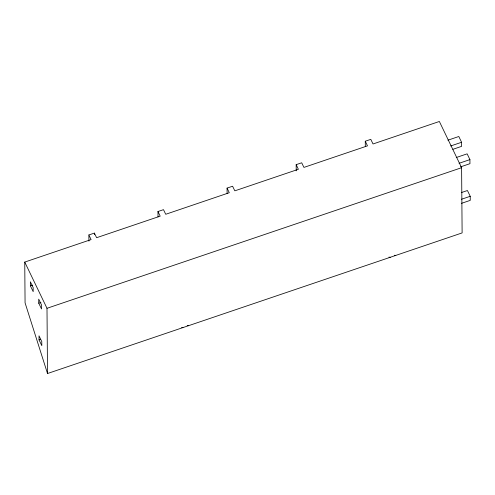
<?xml version="1.0" encoding="UTF-8"?>
<svg xmlns="http://www.w3.org/2000/svg" width="495" height="495" viewBox="0 0 495 495"><rect width="100%" height="100%" fill="white"/><g stroke="black" fill="none" stroke-linecap="round" stroke-linejoin="round"><path stroke-width="0.74" d="M88.865 234.964L94.39 233.089L96.618 237.711L160.188 216.154L157.967 211.532L163.492 209.657L165.72 214.279L229.29 192.716L227.069 188.1L232.594 186.225L234.822 190.841L298.392 169.284L296.171 164.662L301.696 162.787L303.924 167.409L367.494 145.852L365.273 141.23L370.798 139.355L373.026 143.977L439.362 121.479L461.606 167.7L462.12 232.916L47.508 373.521L25.072 302.847L24.75 262.084L91.086 239.586L88.865 234.964L88.914 241.115M447.895 140.203L458.809 136.502L461.588 142.275L461.618 146.353L452.894 149.317M30.405 285.863L30.374 281.791L33.153 287.564L33.19 291.642L30.405 285.863L32.59 285.126M450.679 145.976L461.588 142.275M456.242 157.534L467.15 153.834L469.928 159.613L469.959 163.684L460.505 166.895M38.746 303.194L38.715 299.122L41.493 304.895L41.531 308.973L38.746 303.194L40.93 302.457M459.02 163.313L469.928 159.613M47.508 373.521L46.994 308.298L461.606 167.7M461.618 192.493L467.435 190.519L470.219 196.298L470.25 200.37L461.519 203.334M39.037 339.879L39.006 335.808L41.784 341.581L41.815 345.659L39.037 339.879L40.491 339.391M461.489 199.256L470.219 196.298M394.466 255.253L395.777 255.414M388.94 257.128L390.252 257.289M187.16 325.549L188.471 325.716M181.634 327.424L182.946 327.591M24.75 262.084L46.994 308.298M365.273 141.23L365.316 146.613M296.171 164.662L296.22 170.818M227.069 188.1L227.112 193.483M157.967 211.532L158.01 216.915M94.39 233.089L94.403 234.63"/></g></svg>
